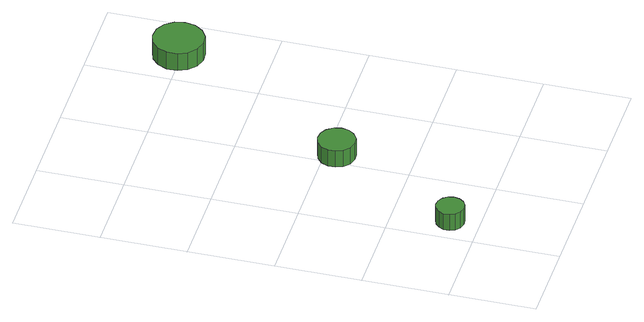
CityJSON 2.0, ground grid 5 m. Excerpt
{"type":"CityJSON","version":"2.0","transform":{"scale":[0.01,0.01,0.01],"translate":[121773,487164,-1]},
"CityObjects":{
"tree1":{"type":"SolitaryVegetationObject","attributes":{"function":"something"},"geometry":[{"type":"MultiSurface","lod":"1","boundaries":[[[0,1,2,3,4,5,6,7,8,9,10,11,12,13,14]],[[15,16,17,18,19,20,21,22,23,24,25,26,27,28,29]],[[0,29,28,1]],[[1,28,27,2]],[[2,27,26,3]],[[3,26,25,4]],[[4,25,24,5]],[[5,24,23,6]],[[6,23,22,7]],[[7,22,21,8]],[[8,21,20,9]],[[9,20,19,10]],[[10,19,18,11]],[[11,18,17,12]],[[12,17,16,13]],[[13,16,15,14]],[[14,15,29,0]]]}]},
"tree2":{"type":"SolitaryVegetationObject","attributes":{"function":"something"},"geometry":[{"type":"MultiSurface","lod":"1","boundaries":[[[30,31,32,33,34,35,36,37,38,39,40,41,42,43,44]],[[45,46,47,48,49,50,51,52,53,54,55,56,57,58,59]],[[30,59,58,31]],[[31,58,57,32]],[[32,57,56,33]],[[33,56,55,34]],[[34,55,54,35]],[[35,54,53,36]],[[36,53,52,37]],[[37,52,51,38]],[[38,51,50,39]],[[39,50,49,40]],[[40,49,48,41]],[[41,48,47,42]],[[42,47,46,43]],[[43,46,45,44]],[[44,45,59,30]]]}]},
"tree3":{"type":"SolitaryVegetationObject","attributes":{"function":"something"},"geometry":[{"type":"MultiSurface","lod":"1","boundaries":[[[60,61,62,63,64,65,66,67,68,69,70,71,72,73,74]],[[75,76,77,78,79,80,81,82,83,84,85,86,87,88,89]],[[60,89,88,61]],[[61,88,87,62]],[[62,87,86,63]],[[63,86,85,64]],[[64,85,84,65]],[[65,84,83,66]],[[66,83,82,67]],[[67,82,81,68]],[[68,81,80,69]],[[69,80,79,70]],[[70,79,78,71]],[[71,78,77,72]],[[72,77,76,73]],[[73,76,75,74]],[[74,75,89,60]]]}]}
},
"vertices":[
[233,171,164],[226,204,164],[206,232,164],[176,249,164],[142,253,164],[109,242,164],[84,219,164],[70,188,164],[70,154,164],[84,123,164],[109,100,164],[142,89,164],[176,93,164],[206,110,164],[226,138,164],[226,138,55],[206,110,55],[176,93,55],[142,89,55],[109,100,55],[84,123,55],[70,154,55],[70,188,55],[84,219,55],[109,242,55],[142,253,55],[176,249,55],[206,232,55],[226,204,55],[233,171,55],
[679,936,164],[670,980,164],[643,1016,164],[605,1039,164],[560,1043,164],[517,1029,164],[484,999,164],[466,958,164],[466,914,164],[484,873,164],[517,843,164],[560,829,164],[605,833,164],[643,856,164],[670,892,164],[670,892,53],[643,856,53],[605,833,53],[560,829,53],[517,843,53],[484,873,53],[466,914,53],[466,958,53],[484,999,53],[517,1029,53],[560,1043,53],[605,1039,53],[643,1016,53],[670,980,53],[679,936,53],
[1379,2022,169],[1366,2082,169],[1331,2131,169],[1278,2162,169],[1217,2168,169],[1159,2149,169],[1114,2108,169],[1089,2052,169],[1089,1991,169],[1114,1936,169],[1159,1895,169],[1217,1876,169],[1278,1882,169],[1331,1913,169],[1366,1962,169],[1366,1962,52],[1331,1913,52],[1278,1882,52],[1217,1876,52],[1159,1895,52],[1114,1936,52],[1089,1991,52],[1089,2052,52],[1114,2108,52],[1159,2149,52],[1217,2168,52],[1278,2162,52],[1331,2131,52],[1366,2082,52],[1379,2022,52]
]}
